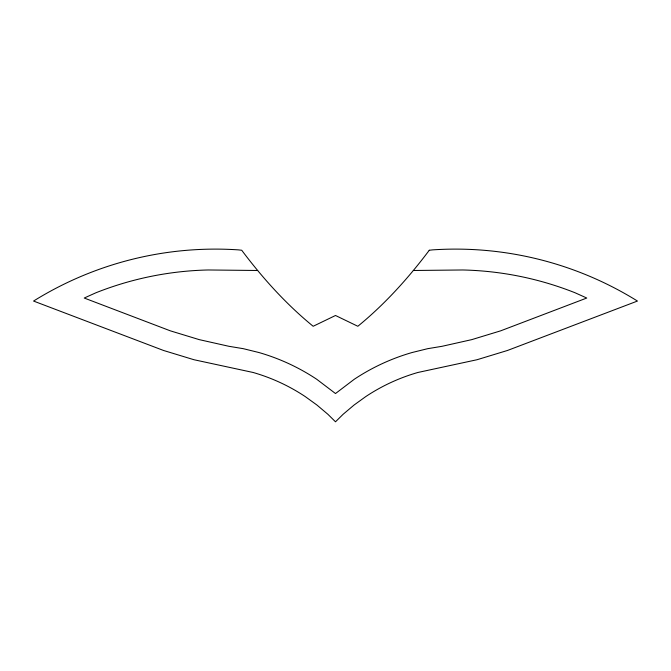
<?xml version="1.0" encoding="UTF-8"?>
<svg xmlns="http://www.w3.org/2000/svg" width="671" height="671" viewBox="0 0 671 671"><rect width="100%" height="100%" fill="white"/><g stroke="black" fill="none" stroke-linecap="round" stroke-linejoin="round"><path stroke-width="1.01" d="M257.672 270.488L208.178 269.977A323.665 323.665 0 0 0 95.878 292.791L84.227 298.033L170.342 330.837L199.245 339.635L228.912 346.295L243.33 348.685L258.863 352.51A208.438 208.438 0 0 1 316.72 379.266L335.5 393.541L354.28 379.266A208.438 208.438 0 0 1 412.137 352.51L427.67 348.685L442.088 346.295L471.755 339.635L500.658 330.837L586.773 298.033L575.122 292.791A323.665 323.665 0 0 0 462.822 269.977L413.328 270.488M429.23 250.258L428.836 250.845C408.043 278.49 384.659 304.366 357.836 326.274L335.5 315.487L313.164 326.274C286.341 304.366 262.957 278.49 242.164 250.845L241.77 250.258L238.348 249.872A344.449 344.449 0 0 0 33.55 301.053L163.556 350.48L193.944 359.723L253.126 372.48A187.654 187.654 0 0 1 305.213 396.569L316.888 404.999L327.893 414.292L335.5 421.799L343.107 414.292L354.112 404.999L365.787 396.569A187.654 187.654 0 0 1 417.874 372.48L477.056 359.723L507.444 350.48L637.45 301.053A344.449 344.449 0 0 0 432.652 249.872L429.23 250.258"/></g></svg>
